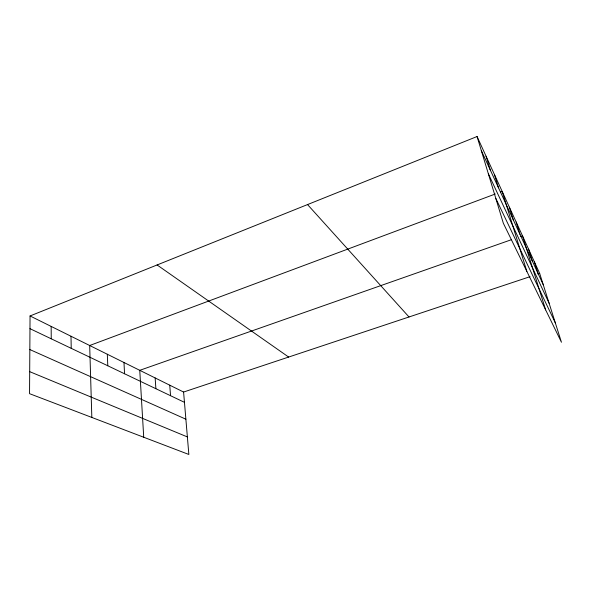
<?xml version="1.0" encoding="UTF-8"?>
<svg xmlns="http://www.w3.org/2000/svg" width="591" height="591" viewBox="0 0 591 591"><rect width="100%" height="100%" fill="white"/><g stroke="black" fill="none" stroke-linecap="round" stroke-linejoin="round"><path stroke-width="0.89" d="M30.052 315.956L29.55 393.672L188.854 454.472L183.587 392.04L30.052 315.956L477.063 136.528L539.686 273.463L561.45 342.248L503.34 223.243L477.063 136.528M495.258 194.018L89.684 345.506L91.827 417.438M500.444 192.075L502.173 191.432L526.862 271.409M511.252 239.761L139.757 370.321L143.724 437.244M520.745 236.43L522.474 235.824L545.656 309.906M183.587 392.04L530.075 276.662M537.936 274.047L539.686 273.463M29.69 371.65L187.369 436.919M29.838 349.554L185.877 419.196M29.971 328.662L184.458 402.338M157.103 264.96L288.652 357.06M307.542 204.575L409.016 316.975M495.834 198.473L555.304 322.819M488.351 173.769L549.12 303.272M481.318 150.565L543.255 284.744M534.301 261.687L537.943 273.234M528.576 249.166L532.292 260.986M516.15 222.002L520.014 234.398M509.398 207.234L513.343 219.941M494.416 174.471L498.508 187.812M486.068 156.216L490.242 169.905M169.743 385.177L170.548 395.704M155.152 377.952L155.884 388.708M123.984 362.505L124.546 373.763M107.318 354.245L107.784 365.77M71.001 336.249L71.223 348.335M51.158 326.417L51.24 338.806"/></g></svg>
